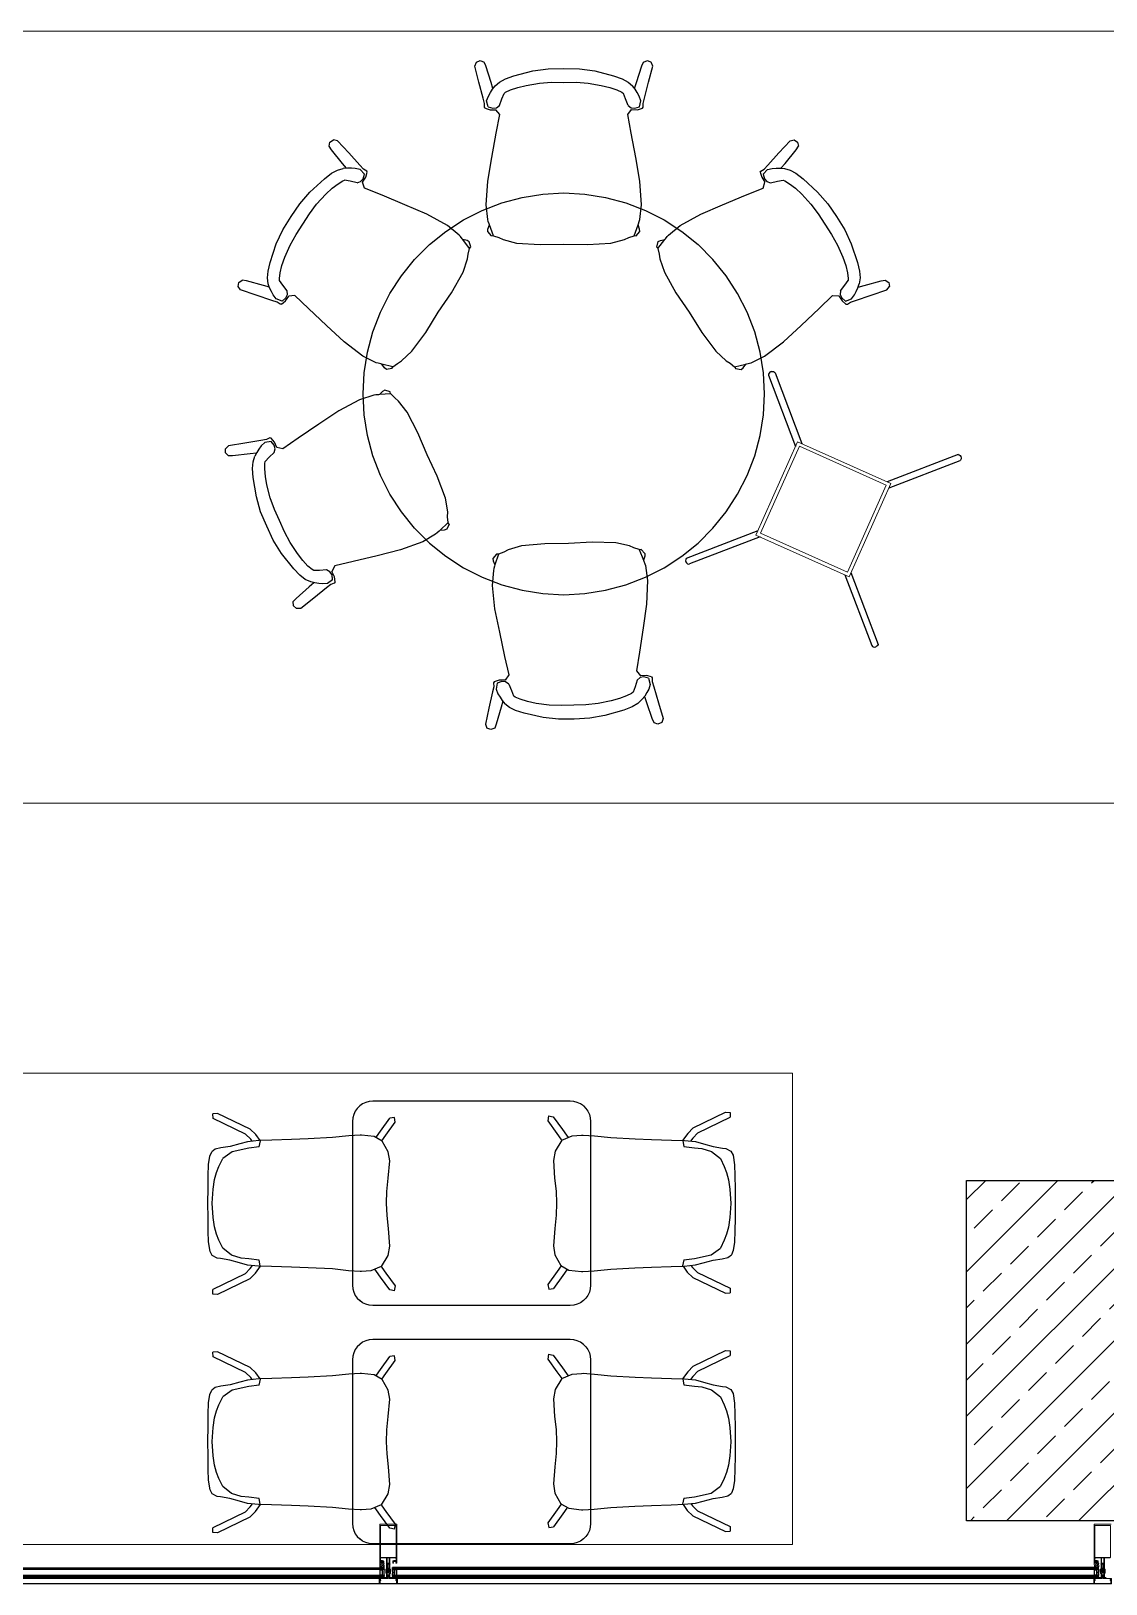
# Model space of a CAD drawing. Header units: centimetres. Extents: x -678439 to 55805, y -426864 to 17948.
# Drawn here: x 49074.7 to 49390.6, y 9625.3 to 10081.5 of the extents above; entities that cross this region are included whole.
import ezdxf

# ---------------------------------------------------------------- set-up
doc = ezdxf.new("R2010")
doc.units = ezdxf.units.CM
doc.header["$LTSCALE"] = 0.01
doc.header["$MEASUREMENT"] = 0
doc.layers.get('0').update_dxf_attribs({"lineweight": 0})
for name, color, linetype in [('AG-ELEV-02', 152, 'Continuous'), ('CAM', 1, 'Continuous'), ('V-0_Hatch_Concrete', 252, 'Continuous'), ('V-2_Column', 160, 'Continuous')]:
    doc.layers.add(name, color=color, linetype=linetype)
doc.layers.add('AG-Furniture', color=9, linetype='Continuous', lineweight=9)
doc.layers.add('AG-Profile_Aluminium', color=122, linetype='Continuous', lineweight=9)

# ---------------------------------------------------------------- blocks, each defined once
blk = doc.blocks.new('150714_ARSA$0$KOLON 80X120')
at = {"layer": 'V-0_Hatch_Concrete'}
h = blk.add_hatch(dxfattribs=at)
h.set_pattern_fill('ANSI33', color=256, scale=60)
h.set_pattern_definition([(45, (-19036.79, -4512.143), (-10.606602, 10.606602), []), (45, (-19026.183, -4512.143), (-10.606602, 10.606602), [7.5, -3.75])])
h.paths.add_polyline_path([(0, 100), (80, 100), (80, 0), (0, 0)])
at = {"layer": 'V-2_Column'}
blk.add_lwpolyline([(0, 100), (80, 100), (80, 0), (0, 0), (0, 100)], dxfattribs=at)
blk = doc.blocks.new('ART_00113592_P')
at = {"color": 0, "linetype": 'Continuous', "lineweight": -3}
for p, q in [((1, -49.2), (3.8, -39.1)), ((3.8, -39.1), (8.2, -29.7)), ((8.2, -29.7), (14.1, -21.4)), ((14.1, -21.4), (21.4, -14.1)), ((21.4, -14.1), (29.7, -8.2)), ((29.7, -8.2), (39.1, -3.8)), ((39.1, -3.8), (49.2, -1)), ((49.2, -1), (60, 0)), ((60, 0), (640, 0)), ((640, 0), (650.8, -1)), ((650.8, -1), (661, -3.8)), ((661, -3.8), (670.3, -8.2)), ((670.3, -8.2), (678.7, -14.1)), ((685.9, -21.4), (678.7, -14.1)), ((691.9, -29.7), (685.9, -21.4)), ((696.3, -39.1), (691.9, -29.7)), ((699.1, -49.2), (696.3, -39.1)), ((0, -60), (1, -49.2)), ((0, -540), (0, -60)), ((700.1, -60), (699.1, -49.2)), ((700, -60), (700.1, -60)), ((700.1, -540), (700.1, -60)), ((1, -550.8), (0, -540)), ((699.1, -550.8), (700.1, -540)), ((3.8, -561), (1, -550.8)), ((8.2, -570.3), (3.8, -561)), ((14.1, -578.7), (8.2, -570.3)), ((21.4, -585.9), (14.1, -578.7)), ((21.4, -585.9), (29.7, -591.9)), ((29.7, -591.9), (39.1, -596.3)), ((661, -596.3), (670.3, -591.9)), ((670.3, -591.9), (678.7, -585.9)), ((678.7, -585.9), (685.9, -578.7)), ((685.9, -578.7), (691.9, -570.3)), ((691.9, -570.3), (696.3, -561)), ((696.3, -561), (699.1, -550.8)), ((39.1, -596.3), (49.2, -599.1)), ((49.2, -599.1), (60, -600.1)), ((60, -600.1), (640, -600.1)), ((640, -600.1), (650.8, -599.1)), ((650.8, -599.1), (661, -596.3))]:
    blk.add_line(p, q, dxfattribs=at)
blk = doc.blocks.new('ART_00104314_P')
at = {"color": 0, "linetype": 'Continuous', "lineweight": -3}
for p, q in [((224.9, -0.3), (268.4, 0)), ((268.4, 0), (311.7, -0.3)), ((0, -28), (0.7, -14.3)), ((46, -123), (0, -28)), ((0.7, -14.3), (14.7, -14.5)), ((60.6, -109.3), (14.7, -14.5)), ((101, -64.7), (105.3, -37)), ((105.3, -37), (106.9, -27)), ((106.9, -27), (114.1, -12.5)), ((114.1, -12.5), (126, -6.2)), ((115.8, -69), (136.1, -43.3)), ((126, -6.2), (154.7, -1.5)), ((136.1, -43.3), (159.2, -32.4)), ((154.7, -1.5), (185.5, -0.7)), ((159.2, -32.4), (177.3, -25.4)), ((177.3, -25.4), (198.3, -19.6)), ((185.5, -0.7), (224.9, -0.3)), ((198.3, -19.6), (226, -15.6)), ((226, -15.6), (267.8, -12.3)), ((267.8, -12.3), (309.6, -15.6)), ((309.6, -15.6), (337.2, -19.6)), ((311.7, -0.3), (348.7, -0.6)), ((337.2, -19.6), (357.9, -25.4)), ((348.7, -0.6), (381.5, -1.4)), ((357.9, -25.4), (375.9, -32.4)), ((375.9, -32.4), (398.9, -43.3)), ((381.5, -1.4), (406.3, -5.4)), ((418.9, -70.9), (398.9, -43.3)), ((406.3, -5.4), (418.9, -10.9)), ((426.8, -21.6), (418.9, -10.9)), ((430.4, -37.6), (426.8, -21.6)), ((434.6, -64.8), (430.4, -37.6)), ((471.2, -110.5), (516.8, -15)), ((485.7, -124.2), (531.5, -28.4)), ((516.8, -15), (530.8, -14.7)), ((531.5, -28.4), (530.8, -14.7)), ((92.6, -92.8), (101, -64.7)), ((107, -97.4), (115.8, -69)), ((430, -119.7), (418.9, -70.9)), ((442.7, -93.8), (434.6, -64.8)), ((46, -123), (62.4, -139.4)), ((60.6, -109.3), (75.8, -124.5)), ((75.8, -124.5), (85.1, -131.2)), ((83.5, -148.7), (86.4, -116.3)), ((86.4, -116.3), (92.6, -92.8)), ((100.5, -150.5), (104.2, -119.7)), ((104.2, -119.7), (107, -97.4)), ((433.9, -150.5), (430, -119.7)), ((448.5, -116.5), (442.7, -93.8)), ((451.7, -149.7), (448.5, -116.5)), ((449.8, -130.1), (455.9, -125.6)), ((455.9, -125.6), (471.2, -110.5)), ((469.4, -140.5), (485.7, -124.2)), ((62.4, -139.4), (83.2, -154.4)), ((81.9, -187.2), (83.5, -148.7)), ((83.8, -153.8), (100.5, -150.5)), ((433.9, -150.5), (451.3, -154.8)), ((453.5, -187.5), (451.7, -149.7)), ((451.8, -153.1), (469.4, -140.5)), ((80.2, -245.3), (81.9, -187.2)), ((455.1, -245.3), (453.5, -187.5)), ((78.6, -294.2), (80.2, -245.3)), ((456.9, -294.4), (455.1, -245.3)), ((74.7, -365.7), (78.6, -294.2)), ((460.8, -365.8), (456.9, -294.4)), ((69.2, -413.4), (74.7, -365.7)), ((466.2, -414.4), (460.8, -365.8)), ((66.9, -447.1), (69.2, -413.4)), ((67.1, -451.2), (66.9, -447.1)), ((69.2, -478.9), (67.1, -451.2)), ((463.5, -488.8), (468.1, -451.6)), ((468.3, -447.5), (466.2, -414.4)), ((468.1, -451.6), (468.3, -447.5)), ((50.6, -507.5), (67.1, -495.8)), ((67.1, -495.8), (74.4, -490.9)), ((82.4, -509.5), (69.2, -478.9)), ((449.9, -512.2), (463.5, -488.8)), ((460.9, -493.4), (463.2, -495.1)), ((463.2, -495.1), (479.7, -506.8)), ((11, -548.4), (13.2, -534.5)), ((13.2, -534.5), (50.6, -507.5)), ((24.9, -550.8), (62.2, -523.8)), ((62.2, -523.8), (78.7, -512.1)), ((78.7, -512.1), (82.5, -509.5)), ((82.5, -509.6), (82.4, -509.5)), ((82.5, -509.6), (114.2, -529.3)), ((114.2, -529.3), (141.4, -534.3)), ((141.4, -534.3), (193.8, -530.5)), ((193.8, -530.5), (231.5, -526.4)), ((231.5, -526.4), (267.6, -524.7)), ((267.6, -524.7), (302.8, -526.1)), ((302.8, -526.1), (341.4, -530.1)), ((341.4, -530.1), (392, -534.2)), ((392, -534.2), (418.6, -529.9)), ((418.6, -529.9), (449.9, -512.2)), ((449.9, -512.2), (450.1, -512.1)), ((450.8, -510.8), (451.6, -511.3)), ((451.6, -511.3), (468.1, -523)), ((468.1, -523), (506.1, -550.3)), ((479.7, -506.8), (517.7, -534.1)), ((520, -548), (517.7, -534.1)), ((11, -548.4), (24.9, -550.8)), ((506.1, -550.3), (520, -548))]:
    blk.add_line(p, q, dxfattribs=at)
blk = doc.blocks.new('*U301')
at = {"color": 0, "linetype": 'Continuous', "lineweight": -3}
for p, q in [((-240, 539), (-182.3, 561.1)), ((-182.3, 561.1), (-122.7, 577.1)), ((-122.7, 577.1), (-61.7, 586.8)), ((-61.7, 586.8), (0, 590)), ((0, 590), (61.7, 586.8)), ((61.7, 586.8), (122.7, 577.1)), ((122.7, 577.1), (182.3, 561.1)), ((182.3, 561.1), (240, 539)), ((-346.8, 477.3), (-295, 511)), ((-295, 511), (-240, 539)), ((240, 539), (295, 511)), ((295, 511), (346.8, 477.3)), ((-394.8, 438.5), (-346.8, 477.3)), ((346.8, 477.3), (394.8, 438.5)), ((-438.5, 394.8), (-394.8, 438.5)), ((438.5, 394.8), (394.8, 438.5)), ((-477.3, 346.8), (-438.5, 394.8)), ((477.3, 346.8), (438.5, 394.8)), ((-511, 295), (-477.3, 346.8)), ((511, 295), (477.3, 346.8)), ((-539, 240), (-511, 295)), ((539, 240), (511, 295)), ((-561.1, 182.3), (-539, 240)), ((561.1, 182.3), (539, 240)), ((-577.1, 122.7), (-561.1, 182.3)), ((577.1, 122.7), (561.1, 182.3)), ((-586.8, 61.7), (-577.1, 122.7)), ((586.8, 61.7), (577.1, 122.7)), ((-590, 0), (-586.8, 61.7)), ((590, 0), (586.8, 61.7)), ((-586.8, -61.7), (-590, 0)), ((586.8, -61.7), (590, 0)), ((-577.1, -122.7), (-586.8, -61.7)), ((577.1, -122.7), (586.8, -61.7)), ((-561.1, -182.3), (-577.1, -122.7)), ((561.1, -182.3), (577.1, -122.7)), ((-539, -240), (-561.1, -182.3)), ((539, -240), (561.1, -182.3)), ((-511, -295), (-539, -240)), ((511, -295), (539, -240)), ((-477.3, -346.8), (-511, -295)), ((477.3, -346.8), (511, -295)), ((-438.5, -394.8), (-477.3, -346.8)), ((438.5, -394.8), (477.3, -346.8)), ((-394.8, -438.5), (-438.5, -394.8)), ((394.8, -438.5), (438.5, -394.8)), ((-394.8, -438.5), (-346.8, -477.3)), ((346.8, -477.3), (394.8, -438.5)), ((-346.8, -477.3), (-295, -511)), ((295, -511), (346.8, -477.3)), ((-295, -511), (-240, -539)), ((-240, -539), (-182.3, -561.1)), ((182.3, -561.1), (240, -539)), ((240, -539), (295, -511)), ((-182.3, -561.1), (-122.7, -577.1)), ((-122.7, -577.1), (-61.7, -586.8)), ((-61.7, -586.8), (0, -590)), ((0, -590), (61.7, -586.8)), ((61.7, -586.8), (122.7, -577.1)), ((122.7, -577.1), (182.3, -561.1))]:
    blk.add_line(p, q, dxfattribs=at)
blk = doc.blocks.new('ART_30103488_P')
at = {"color": 0, "linetype": 'Continuous', "lineweight": -3}
blk.add_blockref('*U301', (590, -590), dxfattribs=at)
blk = doc.blocks.new('ART_60179735_P')
at = {"color": 0, "linetype": 'Continuous', "lineweight": -3}
for p, q in [((15.6, 0), (27, -4.4)), ((0, -16.3), (4.4, -4.9)), ((12, -63.4), (0, -16.3)), ((4.4, -4.9), (15.6, 0)), ((31.9, -15.6), (27, -4.4)), ((47.6, -65), (31.9, -15.6)), ((89.7, -53.9), (114.9, -44.9)), ((114.9, -44.9), (170.5, -30.4)), ((170.5, -30.4), (215.5, -24.1)), ((215.5, -24.1), (261.3, -23.1)), ((261.3, -23.1), (307.1, -24.1)), ((307.1, -24.1), (352.1, -30.4)), ((352.1, -30.4), (407.7, -44.9)), ((407.7, -44.9), (432.9, -53.9)), ((475, -65), (490.7, -15.6)), ((490.7, -15.6), (495.6, -4.4)), ((495.6, -4.4), (507, 0)), ((507, 0), (518.2, -4.9)), ((510.6, -63.4), (522.6, -16.3)), ((522.6, -16.3), (518.2, -4.9)), ((24.2, -110.4), (12, -63.4)), ((45.6, -94.4), (51.6, -84.3)), ((53, -82.6), (47.6, -65)), ((51.6, -84.3), (59.2, -74.8)), ((59.2, -74.8), (72.4, -63.3)), ((72.4, -63.3), (89.7, -53.9)), ((90.4, -93.2), (105, -86.4)), ((105, -86.4), (125.9, -79.1)), ((125.9, -79.1), (151, -72.9)), ((151, -72.9), (189.5, -66.2)), ((189.5, -66.2), (225.3, -64)), ((225.3, -64), (261.3, -64.2)), ((261.3, -64.2), (297.3, -64)), ((297.3, -64), (333.1, -66.2)), ((333.1, -66.2), (371.6, -72.9)), ((371.6, -72.9), (396.7, -79.1)), ((396.7, -79.1), (417.6, -86.4)), ((417.6, -86.4), (432.2, -93.2)), ((432.9, -53.9), (450.2, -63.3)), ((450.2, -63.3), (463.4, -74.8)), ((471, -84.3), (463.4, -74.8)), ((469.6, -82.6), (475, -65)), ((477, -94.4), (471, -84.3)), ((498.4, -110.4), (510.6, -63.4)), ((28.5, -125.8), (24.2, -110.4)), ((28, -136.8), (28.5, -125.8)), ((30.1, -140.3), (28, -136.8)), ((34.5, -118), (39.6, -104.4)), ((38.8, -136.2), (34.5, -118)), ((38.8, -136.2), (52.6, -140.4)), ((39.6, -104.4), (45.6, -94.4)), ((63.5, -138.7), (72.4, -131.8)), ((72.4, -131.8), (79.5, -112.6)), ((79.5, -112.6), (85.6, -96.7)), ((85.6, -96.7), (90.4, -93.2)), ((432.2, -93.2), (437, -96.7)), ((443.1, -112.6), (437, -96.7)), ((450.2, -131.8), (443.1, -112.6)), ((450.2, -131.8), (459.1, -138.7)), ((470, -140.4), (483.8, -136.2)), ((483, -104.4), (477, -94.4)), ((488.1, -118), (483, -104.4)), ((483.8, -136.2), (488.1, -118)), ((492.5, -140.3), (494.6, -136.8)), ((494.2, -125.8), (498.4, -110.4)), ((494.6, -136.8), (494.2, -125.8)), ((30.1, -140.3), (44.8, -144.4)), ((44.8, -144.4), (61.9, -144.4)), ((52.6, -140.4), (63.5, -138.7)), ((73.5, -158.9), (61.9, -144.4)), ((62.8, -213.2), (73.5, -158.9)), ((449.1, -158.9), (460.7, -144.3)), ((459.8, -213.2), (449.1, -158.9)), ((459.1, -138.7), (470, -140.4)), ((460.7, -144.3), (477.8, -144.4)), ((477.8, -144.4), (492.5, -140.3)), ((49.9, -285), (62.8, -213.2)), ((472.7, -285), (459.8, -213.2)), ((37.9, -354.2), (49.9, -285)), ((484.7, -354.2), (472.7, -285)), ((33, -423.5), (37.9, -354.2)), ((489.6, -423.5), (484.7, -354.2)), ((37.8, -467.2), (33, -423.5)), ((484.8, -467.2), (489.6, -423.5)), ((37.7, -502.7), (38.4, -495.3)), ((39.5, -472.8), (37.8, -467.2)), ((38.4, -495.3), (43.1, -483.1)), ((42, -480), (39.5, -472.8)), ((43.1, -483.1), (42, -480)), ((54.4, -514.6), (43.1, -483.1)), ((468.2, -514.6), (479.5, -483.1)), ((479.5, -483.1), (480.6, -480)), ((484.2, -495.3), (479.5, -483.1)), ((480.6, -480), (483.1, -472.8)), ((483.1, -472.8), (484.8, -467.2)), ((484.9, -502.7), (484.2, -495.3)), ((48.4, -515.1), (37.7, -502.7)), ((48.4, -515.1), (54.2, -514)), ((54.4, -514.6), (70.2, -520.3)), ((70.2, -520.3), (83, -526.2)), ((83, -526.2), (122.8, -536.3)), ((122.8, -536.3), (191.7, -540.9)), ((191.7, -540.9), (261.3, -539.1)), ((261.3, -539.1), (330.9, -540.9)), ((330.9, -540.9), (399.8, -536.3)), ((399.8, -536.3), (439.6, -526.2)), ((439.6, -526.2), (452.4, -520.3)), ((452.4, -520.3), (468.2, -514.6)), ((468.4, -514), (474.3, -515.1)), ((474.3, -515.1), (484.9, -502.7))]:
    blk.add_line(p, q, dxfattribs=at)
blk = doc.blocks.new('ART_00069725_P')
at = {"linetype": 'Continuous', "lineweight": -3}
for p, q in [((5.8, -1.2), (9.1, 0)), ((9.1, 0), (12.5, 0)), ((605.9, 0), (609.2, 0)), ((609.2, 0), (612.5, -1.2)), ((0, -9.9), (0.9, -6.5)), ((0.3, -13.1), (0, -9.9)), ((0.3, -13.1), (159.2, -171.1)), ((1.8, -15.9), (0.3, -13.1)), ((0.9, -6.5), (2.9, -3.5)), ((2.9, -3.5), (5.8, -1.2)), ((12.5, 0), (15.4, -1.2)), ((15.4, -1.2), (174.1, -159.1)), ((445.9, -159.1), (605.9, 0)), ((459.2, -172.3), (616.5, -15.9)), ((612.5, -1.2), (615.4, -3.5)), ((617.4, -6.5), (615.4, -3.5)), ((616.5, -15.9), (618, -13.1)), ((618.4, -9.9), (617.4, -6.5)), ((618, -13.1), (618.4, -9.9)), ((1.8, -602.3), (159.2, -445.9)), ((459.2, -445.9), (616.5, -602.3)), ((15.4, -616.9), (174.1, -459.1)), ((445.9, -459.1), (605.9, -618.1)), ((0, -608.3), (0.3, -605)), ((0.9, -611.6), (0, -608.3)), ((0.3, -605), (1.8, -602.3)), ((2.9, -614.7), (0.9, -611.6)), ((2.9, -614.7), (5.8, -616.9)), ((5.8, -616.9), (9.1, -618.1)), ((9.1, -618.1), (12.5, -618.1)), ((12.5, -618.1), (15.4, -616.9)), ((15.4, -616.9), (15.4, -616.9)), ((605.9, -618.1), (609.2, -618.1)), ((609.2, -618.1), (612.5, -616.9)), ((612.5, -616.9), (615.4, -614.7)), ((615.4, -614.7), (617.4, -611.6)), ((618, -605), (616.5, -602.3)), ((617.4, -611.6), (618.4, -608.3)), ((618.4, -608.3), (618, -605))]:
    blk.add_line(p, q, dxfattribs=at)
for points in [[(159.2, -159.1), (459.2, -159.1), (459.2, -459.1), (159.2, -459.1)], [(169.2, -169.1), (449.2, -169.1), (449.2, -449.1), (169.2, -449.1)]]:
    blk.add_lwpolyline(points, close=True)
blk = doc.blocks.new('A$C4C4F46C8')
at = {"layer": 'AG-Furniture', "color": 251}
blk.add_lwpolyline([(-17100, -15291.6), (-2006.3, -15291.6), (-2006.3, -13023.9), (-17100, -13023.9)], close=True, dxfattribs=at)
at = {"layer": 'AG-Furniture', "color": 251, "elevation": -3052.3}
blk.add_lwpolyline([(-9312, -16085.2), (-15736, -16085.2), (-15736, -17469), (-9312, -17469)], close=True, dxfattribs=at)
at = {"layer": 'AG-Furniture', "ltscale": 0.3}
for name, p in [('ART_60179735_P', (-10245.3, -13110.4, 720)), ('ART_60179735_P', (-10245.3, -13110.4, 720)), ('ART_30103488_P', (-10574, -13499.5, 1440))]:
    blk.add_blockref(name, p, dxfattribs=at)
for name, p, rotation in [('ART_60179735_P', (-10947.4, -13775.4, 720), 57), ('ART_60179735_P', (-10947.4, -13775.4, 720), 57), ('ART_60179735_P', (-9305.2, -13337.1, 720), 302.9999999999999), ('ART_60179735_P', (-9305.2, -13337.1, 720), 302.9999999999999), ('ART_60179735_P', (-10772.1, -14726.4, 720), 114), ('ART_60179735_P', (-10772.1, -14726.4, 720), 114), ('ART_00069725_P', (-8812.6, -14272.6, 720), 245.8857064652339), ('ART_00069725_P', (-8812.6, -14272.6, 720), 245.8857064652339), ('ART_60179735_P', (-9691.6, -15059.7, 720), 181.8272758102483), ('ART_60179735_P', (-9691.6, -15059.7, 720), 181.8272758102483), ('ART_00113592_P', (-9905.1, -16767.3, 720), 180), ('ART_00113592_P', (-9905.1, -16767.3, 720), 180), ('ART_00104314_P', (-11029.8, -16734.9), 90), ('ART_00104314_P', (-11029.8, -16734.9), 90), ('ART_00104314_P', (-9480.4, -16199.7), 270), ('ART_00104314_P', (-9480.4, -16199.7), 270), ('ART_00113592_P', (-9905.1, -17467.4, 720), 180), ('ART_00113592_P', (-9905.1, -17467.4, 720), 180), ('ART_00104314_P', (-11029.8, -17435), 90), ('ART_00104314_P', (-11029.8, -17435), 90), ('ART_00104314_P', (-9480.4, -16899.7), 270), ('ART_00104314_P', (-9480.4, -16899.7), 270)]:
    blk.add_blockref(name, p, dxfattribs=dict(at, rotation=rotation))
blk = doc.blocks.new('A$C514D6D2B')
at = {"layer": 'AG-ELEV-02'}
for p, q in [((25235.6, 5572.3), (23185.9, 5572.3)), ((25234.3, 5572.3), (25234.3, 5556.6)), ((25234.3, 5572.3), (25234.3, 5556.6)), ((27335.6, 5572.3), (25285.9, 5572.3)), ((25287.2, 5572.3), (25287.2, 5556.6)), ((27334.3, 5572.3), (27334.3, 5556.6)), ((25236.8, 5556.6), (23184.7, 5556.6)), ((27336.8, 5556.6), (25284.7, 5556.6))]:
    blk.add_line(p, q, dxfattribs=at)
at = {"layer": 'AG-Profile_Aluminium'}
for points in [[(25276.6, 5618.9), (25276.1, 5618, -0.280185), (25275.7, 5617.8), (25274.7, 5617.8, -0.414214), (25274.2, 5618.3), (25274.2, 5623.3, -0.414214), (25275.7, 5624.8), (25277.6, 5624.8), (25277.6, 5625.3, -0.414214), (25278.1, 5625.8), (25281.1, 5625.8, -0.414214), (25281.6, 5625.3), (25281.6, 5624.8), (25283.8, 5624.8), (25283.8, 5631.3, 0.414214), (25282.3, 5632.8), (25265.8, 5632.8), (25265.8, 5615.8), (25266.4, 5615.8), (25266.4, 5615, -0.414898), (25266.2, 5614.8), (25265.8, 5614.8), (25265.8, 5596.8), (25264.8, 5595.8), (25263.8, 5595.8, -0.401727), (25262.6, 5596.9), (25263.1, 5597.2), (25262.6, 5597.5), (25262.6, 5598.3), (25262.6, 5598.3), (25263.1, 5598.6), (25262.6, 5598.9), (25262.6, 5599.7), (25263.1, 5600), (25262.6, 5600.3), (25262.6, 5601.1), (25263.1, 5601.4), (25262.6, 5601.7), (25262.6, 5602.5), (25263.1, 5602.8), (25262.6, 5603.1), (25262.6, 5603.9), (25263.1, 5604.2), (25262.6, 5604.5), (25262.6, 5605.4), (25263.1, 5605.6), (25262.6, 5605.9), (25262.6, 5606.8), (25263.1, 5607.1), (25262.6, 5607.3), (25262.6, 5608.2), (25263.1, 5608.5), (25262.6, 5608.8), (25262.6, 5609.6), (25263.1, 5609.9), (25262.6, 5610.2), (25262.6, 5611), (25263.1, 5611.3), (25262.6, 5611.6), (25262.6, 5612.4), (25263.1, 5612.7), (25262.6, 5613), (25262.6, 5613.4), (25261.1, 5614.9, 0.414204), (25260.4, 5614.9), (25259, 5613.4), (25259, 5612.3), (25258.5, 5612), (25259, 5611.7), (25259, 5610.9), (25258.5, 5610.6), (25259, 5610.3), (25259, 5609.5), (25258.5, 5609.2), (25259, 5608.9), (25259, 5608), (25258.5, 5607.8), (25259, 5607.5), (25259, 5606.6), (25258.5, 5606.3), (25259, 5606.1), (25259, 5605.2), (25258.5, 5604.9), (25259, 5604.6), (25259, 5603.8), (25258.5, 5603.5), (25259, 5603.2), (25259, 5602.4), (25258.5, 5602.1), (25259, 5601.8), (25259, 5601), (25258.5, 5600.7), (25259, 5600.4), (25259, 5599.6), (25258.5, 5599.3), (25259, 5599), (25259, 5598.2), (25258.5, 5597.9), (25259, 5597.6), (25259, 5596.8), (25258.5, 5596.5), (25258.8, 5596.3, -0.259555), (25257.8, 5595.8), (25256.8, 5595.8), (25255.8, 5596.8), (25255.8, 5614.8), (25255.4, 5614.8, -0.414214), (25255.2, 5615), (25255.2, 5615.8), (25255.8, 5615.8), (25255.8, 5632.8), (25239.3, 5632.8, 0.414214), (25237.8, 5631.3), (25237.8, 5624.8), (25240, 5624.8), (25240, 5625.3, -0.414214), (25240.5, 5625.8), (25243.5, 5625.8, -0.414214), (25244, 5625.3), (25244, 5624.8), (25245.9, 5624.8, -0.414214), (25247.4, 5623.3), (25247.4, 5618.3, -0.414214), (25246.9, 5617.8), (25245.8, 5617.8, -0.280185), (25245.4, 5618), (25245, 5618.9), (25245, 5619.3), (25246.2, 5619.3), (25246.2, 5622.3, 0.414214), (25245.7, 5622.8), (25242.5, 5622.8), (25242, 5623.3), (25241.5, 5622.8), (25238.3, 5622.8, 0.414214), (25237.8, 5622.3), (25237.8, 5619.3), (25239, 5619.3), (25239, 5618.9), (25238.5, 5618, -0.280185), (25238.1, 5617.8), (25236.3, 5617.8, -0.414214), (25235.8, 5618.3), (25235.8, 5732, -0.414214), (25236.3, 5732.5), (25285.3, 5732.5, -0.400911), (25285.8, 5732), (25285.8, 5618.3, -0.414214), (25285.3, 5617.8), (25283.4, 5617.8, -0.280185), (25283, 5618), (25282.6, 5618.9), (25282.6, 5619.3), (25283.8, 5619.3), (25283.8, 5622.3, 0.414214), (25283.3, 5622.8), (25280.1, 5622.8), (25279.6, 5623.3), (25279.1, 5622.8), (25275.9, 5622.8, 0.414214), (25275.4, 5622.3), (25275.4, 5619.3), (25276.6, 5619.3)], [(25261.1, 5617.5, 0.414204), (25260.4, 5617.5), (25258.5, 5615.5, -0.668177), (25257.6, 5615.9), (25257.6, 5632.8), (25263.9, 5632.8), (25263.9, 5615.9, -0.668169), (25263.1, 5615.5)], [(27361.1, 5617.5, 0.414204), (27360.4, 5617.5), (27358.5, 5615.5, -0.668177), (27357.6, 5615.9), (27357.6, 5632.8), (27363.9, 5632.8), (27363.9, 5615.9, -0.668169), (27363.1, 5615.5)], [(25260.8, 5557.9), (25284.7, 5557.9, 0.415475), (25284.9, 5558.1), (25284.9, 5566), (25283.6, 5567.1, -0.734294), (25284.9, 5570.3, 0.180054), (25285.5, 5570.5), (25285.5, 5572, -1.029401), (25286.2, 5571.9), (25286.2, 5558.1, -0.414214), (25284.7, 5556.6), (25236.8, 5556.6, -0.414214), (25235.3, 5558.1), (25235.3, 5571.9, -1.029594), (25236, 5572), (25236, 5570.5, 0.18004), (25236.6, 5570.3, -0.734976), (25237.9, 5567.1), (25236.6, 5566), (25236.6, 5558.1, 0.415536), (25236.8, 5557.9)], [(25262.5, 5577.5), (25262.5, 5577.1), (25263, 5576.2, 0.280182), (25263.4, 5576), (25265.2, 5576, 0.414214), (25265.7, 5576.5), (25265.7, 5585.9, -0.198912), (25266.3, 5587.4), (25267.2, 5588.2, 0.198912), (25267.7, 5589.6), (25267.7, 5599.5, 0.414214), (25267.2, 5600), (25266.4, 5600, 0.414214), (25265.9, 5599.5), (25265.9, 5591.3, -0.414156), (25265.4, 5590.8), (25262, 5590.8, -0.414272), (25261.5, 5591.3), (25261.5, 5592.3, -0.414214), (25261.6, 5592.4), (25261.9, 5592.4, -0.244698), (25262, 5592.3), (25262.7, 5591.3, 0.414214), (25263, 5591.3), (25263.3, 5591.5), (25262.4, 5592.8, 0.244698), (25262.1, 5593), (25261.8, 5593, -0.414214), (25261.5, 5593.3), (25261.5, 5594.5, -0.414214), (25261.6, 5594.6), (25261.9, 5594.6, -0.244698), (25262, 5594.5), (25262.7, 5593.5, 0.414214), (25263, 5593.5), (25263.3, 5593.7), (25262.4, 5595.1, 0.244698), (25262.1, 5595.2), (25261.8, 5595.2, -0.414214), (25261.5, 5595.5), (25261.5, 5596.7, -0.414214), (25261.6, 5596.8), (25261.9, 5596.8, -0.244698), (25262, 5596.8), (25262.7, 5595.8, 0.414214), (25263, 5595.7), (25263.3, 5596), (25262.4, 5597.3, 0.244698), (25262.1, 5597.4), (25261.8, 5597.4, -0.414214), (25261.5, 5597.7), (25261.5, 5598.9, -0.414214), (25261.6, 5599), (25261.9, 5599, -0.244698), (25262, 5599), (25262.7, 5598, 0.414214), (25263, 5598), (25263.3, 5598.2), (25262.4, 5599.5, 0.244698), (25262.1, 5599.6), (25261.8, 5599.6, -0.414214), (25261.5, 5599.9), (25261.5, 5601.2, -0.414214), (25261.6, 5601.3), (25261.8, 5601.3, -0.244698), (25261.9, 5601.2), (25262.7, 5600.1, 0.414214), (25263, 5600), (25263.3, 5600.2), (25261.7, 5602.5, 0), (25261.7, 5602.5, 0.244698), (25260.9, 5603), (25260.6, 5603, 0.244698), (25259.8, 5602.5), (25258.2, 5600.2), (25258.5, 5600, 0.414214), (25258.8, 5600.1), (25259.6, 5601.2, -0.244698), (25259.7, 5601.3), (25259.8, 5601.3, -0.414214), (25259.9, 5601.2), (25259.9, 5599.9, -0.414214), (25259.6, 5599.6), (25259.4, 5599.6, 0.244698), (25259.1, 5599.5), (25258.2, 5598.2), (25258.5, 5598, 0.414214), (25258.8, 5598), (25259.5, 5599, -0.244698), (25259.6, 5599), (25259.8, 5599, -0.414214), (25259.9, 5598.9), (25259.9, 5597.7, -0.414214), (25259.6, 5597.4), (25259.4, 5597.4, 0.244698), (25259.1, 5597.3), (25258.2, 5596), (25258.5, 5595.7, 0.414214), (25258.8, 5595.8), (25259.5, 5596.8, -0.244698), (25259.6, 5596.8), (25259.8, 5596.8, -0.414214), (25259.9, 5596.7), (25259.9, 5595.5, -0.414214), (25259.6, 5595.2), (25259.4, 5595.2, 0.244698), (25259.1, 5595.1), (25258.2, 5593.7), (25258.5, 5593.5, 0.414214), (25258.8, 5593.5), (25259.5, 5594.5, -0.244698), (25259.6, 5594.6), (25259.8, 5594.6, -0.414214), (25259.9, 5594.5), (25259.9, 5593.3, -0.414214), (25259.6, 5593), (25259.4, 5593, 0.244698), (25259.1, 5592.8), (25258.2, 5591.5), (25258.5, 5591.3, 0.414214), (25258.8, 5591.3), (25259.5, 5592.3, -0.244698), (25259.6, 5592.4), (25259.8, 5592.4, -0.414214), (25259.9, 5592.3), (25259.9, 5591.3, -0.414214), (25259.4, 5590.8), (25256, 5590.8, -0.414214), (25255.5, 5591.3), (25255.5, 5599.5, 0.414214), (25255, 5600), (25254.2, 5600, 0.414214), (25253.7, 5599.5), (25253.7, 5589.6, 0.198912), (25254.3, 5588.2), (25255.2, 5587.4, -0.198912), (25255.7, 5585.9), (25255.7, 5576.5, 0.414214), (25256.2, 5576), (25258.1, 5576, 0.280182), (25258.5, 5576.2), (25258.9, 5577.1), (25258.9, 5577.5), (25257.7, 5577.5), (25257.7, 5580.5, -0.414214), (25258.2, 5581), (25260.2, 5581), (25260.7, 5581.5), (25261.2, 5581), (25263.2, 5581, -0.414214), (25263.7, 5580.5), (25263.7, 5577.5)], [(27360.8, 5557.9), (27384.7, 5557.9, 0.415475), (27384.9, 5558.1), (27384.9, 5566), (27383.6, 5567.1, -0.734294), (27384.9, 5570.3, 0.180054), (27385.5, 5570.5), (27385.5, 5572, -1.029401), (27386.2, 5571.9), (27386.2, 5558.1, -0.414214), (27384.7, 5556.6), (27336.8, 5556.6, -0.414214), (27335.3, 5558.1), (27335.3, 5571.9, -1.029594), (27336, 5572), (27336, 5570.5, 0.18004), (27336.6, 5570.3, -0.734976), (27337.9, 5567.1), (27336.6, 5566), (27336.6, 5558.1, 0.415536), (27336.8, 5557.9)], [(27362.5, 5577.5), (27362.5, 5577.1), (27363, 5576.2, 0.280182), (27363.4, 5576), (27365.2, 5576, 0.414214), (27365.7, 5576.5), (27365.7, 5585.9, -0.198912), (27366.3, 5587.4), (27367.2, 5588.2, 0.198912), (27367.7, 5589.6), (27367.7, 5599.5, 0.414214), (27367.2, 5600), (27366.4, 5600, 0.414214), (27365.9, 5599.5), (27365.9, 5591.3, -0.414156), (27365.4, 5590.8), (27362, 5590.8, -0.414272), (27361.5, 5591.3), (27361.5, 5592.3, -0.414214), (27361.6, 5592.4), (27361.9, 5592.4, -0.244698), (27362, 5592.3), (27362.7, 5591.3, 0.414214), (27363, 5591.3), (27363.3, 5591.5), (27362.4, 5592.8, 0.244698), (27362.1, 5593), (27361.8, 5593, -0.414214), (27361.5, 5593.3), (27361.5, 5594.5, -0.414214), (27361.6, 5594.6), (27361.9, 5594.6, -0.244698), (27362, 5594.5), (27362.7, 5593.5, 0.414214), (27363, 5593.5), (27363.3, 5593.7), (27362.4, 5595.1, 0.244698), (27362.1, 5595.2), (27361.8, 5595.2, -0.414214), (27361.5, 5595.5), (27361.5, 5596.7, -0.414214), (27361.6, 5596.8), (27361.9, 5596.8, -0.244698), (27362, 5596.8), (27362.7, 5595.8, 0.414214), (27363, 5595.7), (27363.3, 5596), (27362.4, 5597.3, 0.244698), (27362.1, 5597.4), (27361.8, 5597.4, -0.414214), (27361.5, 5597.7), (27361.5, 5598.9, -0.414214), (27361.6, 5599), (27361.9, 5599, -0.244698), (27362, 5599), (27362.7, 5598, 0.414214), (27363, 5598), (27363.3, 5598.2), (27362.4, 5599.5, 0.244698), (27362.1, 5599.6), (27361.8, 5599.6, -0.414214), (27361.5, 5599.9), (27361.5, 5601.2, -0.414214), (27361.6, 5601.3), (27361.8, 5601.3, -0.244698), (27361.9, 5601.2), (27362.7, 5600.1, 0.414214), (27363, 5600), (27363.3, 5600.2), (27361.7, 5602.5, 0), (27361.7, 5602.5, 0.244698), (27360.9, 5603), (27360.6, 5603, 0.244698), (27359.8, 5602.5), (27358.2, 5600.2), (27358.5, 5600, 0.414214), (27358.8, 5600.1), (27359.6, 5601.2, -0.244698), (27359.7, 5601.3), (27359.8, 5601.3, -0.414214), (27359.9, 5601.2), (27359.9, 5599.9, -0.414214), (27359.6, 5599.6), (27359.4, 5599.6, 0.244698), (27359.1, 5599.5), (27358.2, 5598.2), (27358.5, 5598, 0.414214), (27358.8, 5598), (27359.5, 5599, -0.244698), (27359.6, 5599), (27359.8, 5599, -0.414214), (27359.9, 5598.9), (27359.9, 5597.7, -0.414214), (27359.6, 5597.4), (27359.4, 5597.4, 0.244698), (27359.1, 5597.3), (27358.2, 5596), (27358.5, 5595.7, 0.414214), (27358.8, 5595.8), (27359.5, 5596.8, -0.244698), (27359.6, 5596.8), (27359.8, 5596.8, -0.414214), (27359.9, 5596.7), (27359.9, 5595.5, -0.414214), (27359.6, 5595.2), (27359.4, 5595.2, 0.244698), (27359.1, 5595.1), (27358.2, 5593.7), (27358.5, 5593.5, 0.414214), (27358.8, 5593.5), (27359.5, 5594.5, -0.244698), (27359.6, 5594.6), (27359.8, 5594.6, -0.414214), (27359.9, 5594.5), (27359.9, 5593.3, -0.414214), (27359.6, 5593), (27359.4, 5593, 0.244698), (27359.1, 5592.8), (27358.2, 5591.5), (27358.5, 5591.3, 0.414214), (27358.8, 5591.3), (27359.5, 5592.3, -0.244698), (27359.6, 5592.4), (27359.8, 5592.4, -0.414214), (27359.9, 5592.3), (27359.9, 5591.3, -0.414214), (27359.4, 5590.8), (27356, 5590.8, -0.414214), (27355.5, 5591.3), (27355.5, 5599.5, 0.414214), (27355, 5600), (27354.2, 5600, 0.414214), (27353.7, 5599.5), (27353.7, 5589.6, 0.198912), (27354.3, 5588.2), (27355.2, 5587.4, -0.198912), (27355.7, 5585.9), (27355.7, 5576.5, 0.414214), (27356.2, 5576), (27358.1, 5576, 0.280182), (27358.5, 5576.2), (27358.9, 5577.1), (27358.9, 5577.5), (27357.7, 5577.5), (27357.7, 5580.5, -0.414214), (27358.2, 5581), (27360.2, 5581), (27360.7, 5581.5), (27361.2, 5581), (27363.2, 5581, -0.414214), (27363.7, 5580.5), (27363.7, 5577.5)]]:
    blk.add_lwpolyline(points, format="xyb", close=True, dxfattribs=at)
for points in [[(25283.9, 5634.6), (25237.6, 5634.6), (25237.6, 5728.5), (25283.9, 5728.5)], [(27383.9, 5634.6), (27337.6, 5634.6), (27337.6, 5728.5), (27383.9, 5728.5)], [(25257.7, 5583), (25263.7, 5583), (25263.7, 5588.8), (25257.7, 5588.8)], [(27357.7, 5583), (27363.7, 5583), (27363.7, 5588.8), (27357.7, 5588.8)]]:
    blk.add_lwpolyline(points, close=True, dxfattribs=at)
blk.add_lwpolyline([(27382.3, 5632.8), (27365.8, 5632.8), (27365.8, 5615.8), (27366.4, 5615.8), (27366.4, 5615, -0.414898), (27366.2, 5614.8), (27365.8, 5614.8), (27365.8, 5596.8), (27364.8, 5595.8), (27363.8, 5595.8, -0.401727), (27362.6, 5596.9), (27363.1, 5597.2), (27362.6, 5597.5), (27362.6, 5598.3), (27362.6, 5598.3), (27363.1, 5598.6), (27362.6, 5598.9), (27362.6, 5599.7), (27363.1, 5600), (27362.6, 5600.3), (27362.6, 5601.1), (27363.1, 5601.4), (27362.6, 5601.7), (27362.6, 5602.5), (27363.1, 5602.8), (27362.6, 5603.1), (27362.6, 5603.9), (27363.1, 5604.2), (27362.6, 5604.5), (27362.6, 5605.4), (27363.1, 5605.6), (27362.6, 5605.9), (27362.6, 5606.8), (27363.1, 5607.1), (27362.6, 5607.3), (27362.6, 5608.2), (27363.1, 5608.5), (27362.6, 5608.8), (27362.6, 5609.6), (27363.1, 5609.9), (27362.6, 5610.2), (27362.6, 5611), (27363.1, 5611.3), (27362.6, 5611.6), (27362.6, 5612.4), (27363.1, 5612.7), (27362.6, 5613), (27362.6, 5613.4), (27361.1, 5614.9, 0.414204), (27360.4, 5614.9), (27359, 5613.4), (27359, 5612.3), (27358.5, 5612), (27359, 5611.7), (27359, 5610.9), (27358.5, 5610.6), (27359, 5610.3), (27359, 5609.5), (27358.5, 5609.2), (27359, 5608.9), (27359, 5608), (27358.5, 5607.8), (27359, 5607.5), (27359, 5606.6), (27358.5, 5606.3), (27359, 5606.1), (27359, 5605.2), (27358.5, 5604.9), (27359, 5604.6), (27359, 5603.8), (27358.5, 5603.5), (27359, 5603.2), (27359, 5602.4), (27358.5, 5602.1), (27359, 5601.8), (27359, 5601), (27358.5, 5600.7), (27359, 5600.4), (27359, 5599.6), (27358.5, 5599.3), (27359, 5599), (27359, 5598.2), (27358.5, 5597.9), (27359, 5597.6), (27359, 5596.8), (27358.5, 5596.5), (27358.8, 5596.3, -0.259555), (27357.8, 5595.8), (27356.8, 5595.8), (27355.8, 5596.8), (27355.8, 5614.8), (27355.4, 5614.8, -0.414214), (27355.2, 5615), (27355.2, 5615.8), (27355.8, 5615.8), (27355.8, 5632.8), (27339.3, 5632.8, 0.414214), (27337.8, 5631.3), (27337.8, 5624.8), (27340, 5624.8), (27340, 5625.3, -0.414214), (27340.5, 5625.8), (27343.5, 5625.8, -0.414214), (27344, 5625.3), (27344, 5624.8), (27345.9, 5624.8, -0.414214), (27347.4, 5623.3), (27347.4, 5618.3, -0.414214), (27346.9, 5617.8), (27345.8, 5617.8, -0.280185), (27345.4, 5618), (27345, 5618.9), (27345, 5619.3), (27346.2, 5619.3), (27346.2, 5622.3, 0.414214), (27345.7, 5622.8), (27342.5, 5622.8), (27342, 5623.3), (27341.5, 5622.8), (27338.3, 5622.8, 0.414214), (27337.8, 5622.3), (27337.8, 5619.3), (27339, 5619.3), (27339, 5618.9), (27338.5, 5618, -0.280185), (27338.1, 5617.8), (27336.3, 5617.8, -0.414214), (27335.8, 5618.3), (27335.8, 5732, -0.414214), (27336.3, 5732.5), (27385.3, 5732.5, -0.400911)], format="xyb", dxfattribs=at)
at = {"layer": 'AG-Profile_Aluminium', "color": 9}
for points in [[(25245.8, 5604.7, 0.433199), (25249, 5607.7), (25248.2, 5616.5, -0.414214), (25248.5, 5616.8), (25248.9, 5616.8, 0.414214), (25249.2, 5617.1), (25249.2, 5617.5, 0.414214), (25248.9, 5617.8), (25245.8, 5617.8, -0.414214), (25244.8, 5618.8), (25244.8, 5620.1), (25245.9, 5620.1), (25245.9, 5620.6, 0.384615), (25238.1, 5620.6), (25238.1, 5620.1), (25239.1, 5620.1), (25239.1, 5618.8, -0.414214), (25238.1, 5617.8), (25235.8, 5617.8), (25236.1, 5606.1, 0.213288), (25237.4, 5604.8, -0.005109)], [(25245.1, 5611.7, 0.425894), (25245.5, 5612.2), (25245.2, 5614.3, 0.3686), (25244.7, 5614.8), (25239.7, 5614.8, 0.375315), (25239.2, 5614.3), (25238.8, 5611.5, 0.490444), (25239.4, 5611)], [(25243.3, 5620.9, 0.142901), (25240.6, 5620.9), (25240.6, 5618.1, 0.414214), (25240.9, 5617.8), (25243, 5617.8, 0.414214), (25243.3, 5618.1)], [(27345.8, 5604.7, 0.433199), (27349, 5607.7), (27348.2, 5616.5, -0.414214), (27348.5, 5616.8), (27348.9, 5616.8, 0.414214), (27349.2, 5617.1), (27349.2, 5617.5, 0.414214), (27348.9, 5617.8), (27345.8, 5617.8, -0.414214), (27344.8, 5618.8), (27344.8, 5620.1), (27345.9, 5620.1), (27345.9, 5620.6, 0.384615), (27338.1, 5620.6), (27338.1, 5620.1), (27339.1, 5620.1), (27339.1, 5618.8, -0.414214), (27338.1, 5617.8), (27335.8, 5617.8), (27336.1, 5606.1, 0.213288), (27337.4, 5604.8, -0.005109)], [(27345.1, 5611.7, 0.425894), (27345.5, 5612.2), (27345.2, 5614.3, 0.3686), (27344.7, 5614.8), (27339.7, 5614.8, 0.375315), (27339.2, 5614.3), (27338.8, 5611.5, 0.490444), (27339.4, 5611)], [(27343.3, 5620.9, 0.142901), (27340.6, 5620.9), (27340.6, 5618.1, 0.414214), (27340.9, 5617.8), (27343, 5617.8, 0.414214), (27343.3, 5618.1)], [(25274.4, 5576.1), (25273.9, 5575.2), (25273, 5575.2), (25273.4, 5576.1, 0.834458), (25272.9, 5576.1), (25272.4, 5575.2), (25271.5, 5575.2), (25271.9, 5576.1, 0.834458), (25271.4, 5576.1), (25270.9, 5575.2), (25270, 5575.2), (25270, 5575.5, 0.363249), (25269.7, 5575.7), (25263.4, 5575.7, -0.414214), (25262.4, 5576.7), (25262.4, 5577.5), (25263.4, 5577.5), (25263.4, 5578, 0.543452), (25258, 5578), (25258, 5577.5), (25259.1, 5577.5), (25259.1, 5576.7, -0.414214), (25258.1, 5575.7), (25251.7, 5575.7, 0.363249), (25251.5, 5575.5), (25251.4, 5575.2), (25250.5, 5575.2), (25250, 5576, 0.834458), (25249.5, 5576), (25249.9, 5575.2), (25249, 5575.2), (25248.5, 5576, 0.834458), (25248, 5576), (25248.4, 5575.2), (25247.5, 5575.2), (25247, 5576, 0.834458), (25246.5, 5576), (25246.9, 5575.2), (25246, 5575.2), (25245.5, 5576, 0.834458), (25245, 5576), (25245.4, 5575.2), (25244.5, 5575.2), (25244, 5576, 0.834458), (25243.5, 5576), (25243.9, 5575.2), (25243, 5575.2), (25242.5, 5576, 0.834458), (25242, 5576), (25242.4, 5575.2), (25241.5, 5575.2), (25241, 5576, 0.834458), (25240.5, 5576), (25240.9, 5575.2), (25240, 5575.2), (25239.5, 5576, 0.834458), (25239, 5576), (25239.4, 5575.2), (25238.5, 5575.2), (25238, 5576, 0.834458), (25237.5, 5576), (25237.9, 5575.2), (25237, 5575.2), (25236.5, 5576, 0.833224), (25236, 5576), (25236, 5575.9, -0.121295), (25236.3, 5575.2, -0.083975), (25234.1, 5576.2, 0.853065), (25233.8, 5575.8, -0.075674), (25235.7, 5573.5, 0.344474), (25236.6, 5572.7), (25258.5, 5572.7, 0.253164), (25259.4, 5573.2, -0.541002), (25262.1, 5573.2, 0.253164), (25263, 5572.7), (25284.9, 5572.7, 0.344474), (25285.8, 5573.5, -0.075525), (25287.6, 5575.9, 0.853065), (25287.3, 5576.3, -0.085692), (25285.2, 5575.2, -0.114183), (25285.4, 5576), (25285.4, 5576.1, 0.833224), (25284.9, 5576.1), (25284.4, 5575.2), (25283.5, 5575.2), (25283.9, 5576.1, 0.834458), (25283.4, 5576.1), (25282.9, 5575.2), (25282, 5575.2), (25282.4, 5576.1, 0.834458), (25281.9, 5576.1), (25281.4, 5575.2), (25280.5, 5575.2), (25280.9, 5576.1, 0.834458), (25280.4, 5576.1), (25279.9, 5575.2), (25279, 5575.2), (25279.4, 5576.1, 0.834458), (25278.9, 5576.1), (25278.4, 5575.2), (25277.5, 5575.2), (25277.9, 5576.1, 0.834458), (25277.4, 5576.1), (25276.9, 5575.2), (25276, 5575.2), (25276.4, 5576.1, 0.834458), (25275.9, 5576.1), (25275.4, 5575.2), (25274.5, 5575.2), (25274.9, 5576.1, 0.834458)], [(25237.2, 5607.8), (25237.8, 5607.8), (25237.8, 5608.3), (25246.1, 5609.3), (25246.2, 5608.8), (25246.7, 5608.8), (25247.5, 5607.7, -0.436697), (25245.4, 5605.7, 0.010178), (25237.4, 5605.9, -0.26621), (25237.1, 5606.4), (25236.7, 5607.3, -0.414214)], [(27337.2, 5607.8), (27337.8, 5607.8), (27337.8, 5608.3), (27346.1, 5609.3), (27346.2, 5608.8), (27346.7, 5608.8), (27347.5, 5607.7, -0.436697), (27345.4, 5605.7, 0.010178), (27337.4, 5605.9, -0.26621), (27337.1, 5606.4), (27336.7, 5607.3, -0.414214)]]:
    blk.add_lwpolyline(points, format="xyb", close=True, dxfattribs=at)
blk.add_lwpolyline([(27370.9, 5575.2), (27370, 5575.2), (27370, 5575.5, 0.363249), (27369.7, 5575.7), (27363.4, 5575.7, -0.414214), (27362.4, 5576.7), (27362.4, 5577.5), (27363.4, 5577.5), (27363.4, 5578, 0.543452), (27358, 5578), (27358, 5577.5), (27359.1, 5577.5), (27359.1, 5576.7, -0.414214), (27358.1, 5575.7), (27351.7, 5575.7, 0.363249), (27351.5, 5575.5), (27351.4, 5575.2), (27350.5, 5575.2), (27350, 5576, 0.834458), (27349.5, 5576), (27349.9, 5575.2), (27349, 5575.2), (27348.5, 5576, 0.834458), (27348, 5576), (27348.4, 5575.2), (27347.5, 5575.2), (27347, 5576, 0.834458), (27346.5, 5576), (27346.9, 5575.2), (27346, 5575.2), (27345.5, 5576, 0.834458), (27345, 5576), (27345.4, 5575.2), (27344.5, 5575.2), (27344, 5576, 0.834458), (27343.5, 5576), (27343.9, 5575.2), (27343, 5575.2), (27342.5, 5576, 0.834458), (27342, 5576), (27342.4, 5575.2), (27341.5, 5575.2), (27341, 5576, 0.834458), (27340.5, 5576), (27340.9, 5575.2), (27340, 5575.2), (27339.5, 5576, 0.834458), (27339, 5576), (27339.4, 5575.2), (27338.5, 5575.2), (27338, 5576, 0.834458), (27337.5, 5576), (27337.9, 5575.2), (27337, 5575.2), (27336.5, 5576, 0.833224), (27336, 5576), (27336, 5575.9, -0.121295), (27336.3, 5575.2, -0.083975), (27334.1, 5576.2, 0.853065), (27333.8, 5575.8, -0.075674), (27335.7, 5573.5, 0.344474), (27336.6, 5572.7), (27358.5, 5572.7, 0.253164), (27359.4, 5573.2, -0.541002), (27362.1, 5573.2, 0.253164), (27363, 5572.7), (27384.9, 5572.7, 0.344474)], format="xyb", dxfattribs=at)
at = {"layer": 'CAM'}
for p, q in [((25248.7, 5602.8), (23172.8, 5602.8)), ((25248.7, 5600.8), (23172.8, 5600.8)), ((25248.7, 5598.8), (23172.8, 5598.8)), ((25248.7, 5581.8), (23172.8, 5581.8)), ((25248.7, 5579.8), (23172.8, 5579.8)), ((25248.7, 5577.8), (23172.8, 5577.8)), ((25248.7, 5575.8), (23172.8, 5575.8)), ((25248.7, 5598.8), (25248.7, 5604.8)), ((25248.7, 5575.8), (25248.7, 5581.8)), ((27348.7, 5604.8), (25272.8, 5604.8)), ((25272.8, 5598.8), (25272.8, 5604.8)), ((27348.7, 5602.8), (25272.8, 5602.8)), ((27348.7, 5600.8), (25272.8, 5600.8)), ((27348.7, 5598.8), (25272.8, 5598.8)), ((27348.7, 5581.8), (25272.8, 5581.8)), ((25272.8, 5581.8), (25272.8, 5575.8)), ((27348.7, 5579.8), (25272.8, 5579.8)), ((27348.7, 5577.8), (25272.8, 5577.8)), ((27348.7, 5575.8), (25272.8, 5575.8)), ((27348.7, 5598.8), (27348.7, 5604.8)), ((27348.7, 5575.8), (27348.7, 5581.8))]:
    blk.add_line(p, q, dxfattribs=at)
for points in [[(25236, 5598.8), (25236, 5581.8), (25241.7, 5581.8), (25243.7, 5583.8), (25243.7, 5596.8), (25241.7, 5598.8)], [(25236.7, 5598.1), (25241.4, 5598.1), (25243, 5596.5), (25243, 5584.1), (25241.4, 5582.5), (25236.7, 5582.5)], [(25285.5, 5598.8), (25285.5, 5581.8), (25279.8, 5581.8), (25277.8, 5583.8), (25277.8, 5596.8), (25279.8, 5598.8)], [(25284.8, 5598.1), (25280.1, 5598.1), (25278.5, 5596.5), (25278.5, 5584.1), (25280.1, 5582.5), (25284.8, 5582.5)], [(27336, 5598.8), (27336, 5581.8), (27341.7, 5581.8), (27343.7, 5583.8), (27343.7, 5596.8), (27341.7, 5598.8)], [(27336.7, 5598.1), (27341.4, 5598.1), (27343, 5596.5), (27343, 5584.1), (27341.4, 5582.5), (27336.7, 5582.5)]]:
    blk.add_lwpolyline(points, close=True, dxfattribs=at)
for centre, start, end in [((25288, 5590.3), 167.7895, 192.2105), ((25233.6, 5590.3), 347.7895, 12.2105), ((27388, 5590.3), 167.7895, 192.2105)]:
    blk.add_arc(centre, 40.2, start, end, dxfattribs=at)

msp = doc.modelspace()

# ---------------------------------------------------------------- block references
at = {"ltscale": 5, "xscale": 0.1, "yscale": 0.1, "zscale": 0.1}
msp.add_blockref('A$C514D6D2B', (46653.61, 9069.68), dxfattribs=at)
at = {"layer": 'AG-Furniture', "xscale": 0.1, "yscale": 0.1, "zscale": 0.1}
msp.add_blockref('A$C4C4F46C8', (50229.68, 11383.87), dxfattribs=at)
at = {"layer": 'V-2_Column'}
msp.add_blockref('150714_ARSA$0$KOLON 80X120', (49349.68, 9643.87), dxfattribs=at)

doc.saveas('drawing.dxf')
